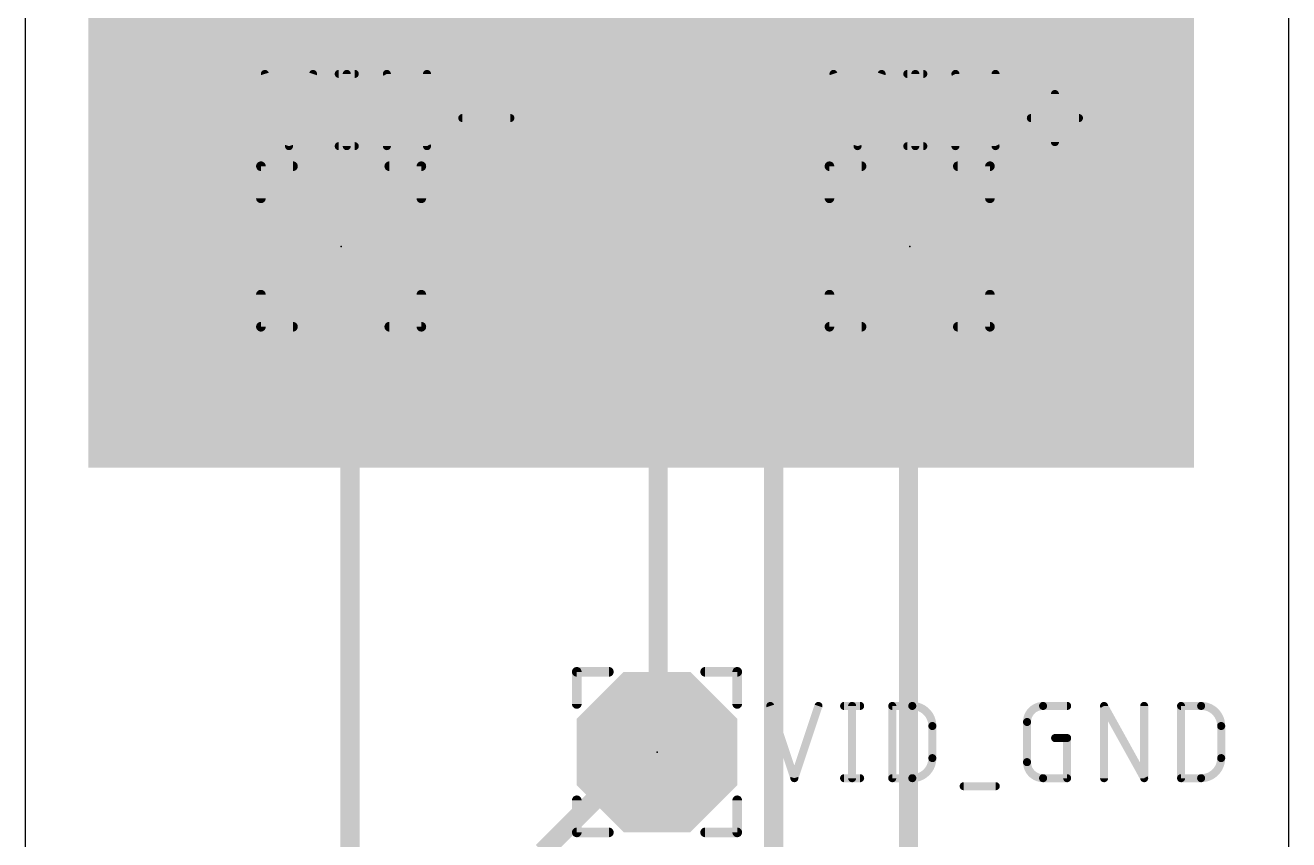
# Model space of a CAD drawing. Extents: x 0 to 88.5, y 0 to 67.
# Drawn here: x 68.5 to 88.5, y 20.61 to 33.5 of the extents above; entities that cross this region are included whole.
import ezdxf

# ---------------------------------------------------------------- set-up
doc = ezdxf.new("R2010")
doc.units = 0
for name, color, linetype in [('1', 12, 'CONTINUOUS'), ('100', 4, 'CONTINUOUS'), ('16', 132, 'CONTINUOUS'), ('17', 110, 'CONTINUOUS'), ('20', 31, 'CONTINUOUS'), ('21', 253, 'CONTINUOUS'), ('23', 53, 'CONTINUOUS'), ('25', 253, 'CONTINUOUS'), ('51', 253, 'CONTINUOUS')]:
    doc.layers.add(name, color=color, linetype=linetype)

# ---------------------------------------------------------------- blocks, each defined once
blk = doc.blocks.new('RECT')
blk.add_solid([(-0.5, -0.5), (0.5, -0.5), (-0.5, 0.5), (0.5, 0.5)])
blk = doc.blocks.new('OCTAGONP')
at = {"const_width": 0.5}
blk.add_lwpolyline([(-0.25, -0.1036), (-0.25, 0.1036), (-0.1036, 0.25), (0.1036, 0.25), (0.25, 0.1036), (0.25, -0.1036), (0.1036, -0.25), (-0.1036, -0.25), (-0.25, -0.1036), (-0.25, 0.1036)], dxfattribs=at)

msp = doc.modelspace()

# ---------------------------------------------------------------- linework, layer by layer
at = {"layer": '1', "const_width": 0.3048}
for points in [[(82.4808, 32.6136), (82.4808, 58.8767)], [(78.5184, 28.6512), (82.4808, 32.6136)], [(73.6416, 29.8704), (73.5, 30)], [(73.6416, 29.8704), (73.6416, 16.4592)], [(78.5184, 22.2504), (78.5184, 28.6512)], [(78.5184, 22.2504), (78.5, 22)]]:
    msp.add_lwpolyline(points, dxfattribs=at)
at = {"layer": '1', "const_width": 0.1524}
for points in [[(82.4046, 32.6136, 1), (82.557, 32.6136)], [(82.5347, 32.5597, 1), (82.4269, 32.6675)], [(73.5514, 30.0562, 1), (73.4486, 29.9438)], [(73.7178, 29.8704, 1), (73.5654, 29.8704)], [(73.5902, 29.8142, 1), (73.693, 29.9266)], [(78.5946, 28.6512, 1), (78.4422, 28.6512)], [(78.4645, 28.7051, 1), (78.5723, 28.5973)], [(78.5944, 22.2448, 1), (78.4424, 22.256)], [(78.4422, 22.2504, 1), (78.5946, 22.2504)], [(78.424, 22.0056, 1), (78.576, 21.9944)]]:
    msp.add_lwpolyline(points, format="xyb", dxfattribs=at)
at = {"layer": '16', "const_width": 0.3048}
for points in [[(80.3472, 54.2544), (80.3472, 18.288)], [(82.4808, 29.8704), (82.5, 30)], [(82.4808, 29.8704), (82.4808, 19.5072)], [(78.2136, 21.9456), (76.6896, 20.4216)], [(78.2136, 21.9456), (78.5, 22)]]:
    msp.add_lwpolyline(points, dxfattribs=at)
at = {"layer": '16', "const_width": 0.1524}
for points in [[(82.557, 29.8704, 1), (82.4046, 29.8704)], [(82.5754, 29.9888, 1), (82.4246, 30.0112)], [(82.4054, 29.8816, 1), (82.5562, 29.8592)], [(78.1994, 22.0205, 1), (78.2278, 21.8707)], [(78.2675, 21.8917, 1), (78.1597, 21.9995)], [(78.5142, 21.9251, 1), (78.4858, 22.0749)]]:
    msp.add_lwpolyline(points, format="xyb", dxfattribs=at)
at = {"layer": '20'}
for p, q in [((68.5, 64), (68.5, 16)), ((88.5, 3), (88.5, 64))]:
    msp.add_line(p, q, dxfattribs=at)
at = {"layer": '21', "const_width": 0.1524}
for points in [[(72.23, 31.27), (72.738, 31.27)], [(72.23, 31.27), (72.23, 30.762)], [(74.77, 31.27), (74.262, 31.27)], [(74.77, 31.27), (74.77, 30.762)], [(81.23, 31.27), (81.738, 31.27)], [(81.23, 31.27), (81.23, 30.762)], [(83.77, 31.27), (83.262, 31.27)], [(83.77, 31.27), (83.77, 30.762)], [(72.23, 28.73), (72.23, 29.238)], [(74.77, 28.73), (74.77, 29.238)], [(81.23, 28.73), (81.23, 29.238)], [(83.77, 28.73), (83.77, 29.238)], [(72.23, 28.73), (72.738, 28.73)], [(74.262, 28.73), (74.77, 28.73)], [(81.23, 28.73), (81.738, 28.73)], [(83.262, 28.73), (83.77, 28.73)], [(77.23, 23.27), (77.738, 23.27)], [(77.23, 23.27), (77.23, 22.762)], [(79.77, 23.27), (79.262, 23.27)], [(79.77, 23.27), (79.77, 22.762)], [(77.23, 20.73), (77.23, 21.238)], [(79.77, 20.73), (79.77, 21.238)], [(77.23, 20.73), (77.738, 20.73)], [(79.262, 20.73), (79.77, 20.73)]]:
    msp.add_lwpolyline(points, dxfattribs=at)
at = {"layer": '21', "const_width": 0.0762}
for points in [[(72.23, 31.3081, 1), (72.23, 31.2319)], [(72.2681, 31.27, 1), (72.1919, 31.27)], [(72.738, 31.2319, 1), (72.738, 31.3081)], [(74.262, 31.3081, 1), (74.262, 31.2319)], [(74.8081, 31.27, 1), (74.7319, 31.27)], [(74.77, 31.2319, 1), (74.77, 31.3081)], [(81.23, 31.3081, 1), (81.23, 31.2319)], [(81.2681, 31.27, 1), (81.1919, 31.27)], [(81.738, 31.2319, 1), (81.738, 31.3081)], [(83.262, 31.3081, 1), (83.262, 31.2319)], [(83.8081, 31.27, 1), (83.7319, 31.27)], [(83.77, 31.2319, 1), (83.77, 31.3081)], [(72.1919, 30.762, 1), (72.2681, 30.762)], [(74.7319, 30.762, 1), (74.8081, 30.762)], [(81.1919, 30.762, 1), (81.2681, 30.762)], [(83.7319, 30.762, 1), (83.8081, 30.762)], [(72.2681, 29.238, 1), (72.1919, 29.238)], [(74.8081, 29.238, 1), (74.7319, 29.238)], [(81.2681, 29.238, 1), (81.1919, 29.238)], [(83.8081, 29.238, 1), (83.7319, 29.238)], [(72.23, 28.7681, 1), (72.23, 28.6919)], [(72.738, 28.6919, 1), (72.738, 28.7681)], [(74.262, 28.7681, 1), (74.262, 28.6919)], [(74.77, 28.6919, 1), (74.77, 28.7681)], [(81.23, 28.7681, 1), (81.23, 28.6919)], [(81.738, 28.6919, 1), (81.738, 28.7681)], [(83.262, 28.7681, 1), (83.262, 28.6919)], [(83.77, 28.6919, 1), (83.77, 28.7681)], [(72.1919, 28.73, 1), (72.2681, 28.73)], [(74.7319, 28.73, 1), (74.8081, 28.73)], [(81.1919, 28.73, 1), (81.2681, 28.73)], [(83.7319, 28.73, 1), (83.8081, 28.73)], [(77.23, 23.3081, 1), (77.23, 23.2319)], [(77.2681, 23.27, 1), (77.1919, 23.27)], [(77.738, 23.2319, 1), (77.738, 23.3081)], [(79.262, 23.3081, 1), (79.262, 23.2319)], [(79.8081, 23.27, 1), (79.7319, 23.27)], [(79.77, 23.2319, 1), (79.77, 23.3081)], [(77.1919, 22.762, 1), (77.2681, 22.762)], [(79.7319, 22.762, 1), (79.8081, 22.762)], [(77.2681, 21.238, 1), (77.1919, 21.238)], [(79.8081, 21.238, 1), (79.7319, 21.238)], [(77.23, 20.7681, 1), (77.23, 20.6919)], [(77.738, 20.6919, 1), (77.738, 20.7681)], [(79.262, 20.7681, 1), (79.262, 20.6919)], [(79.77, 20.6919, 1), (79.77, 20.7681)], [(77.1919, 20.73, 1), (77.2681, 20.73)], [(79.7319, 20.73, 1), (79.8081, 20.73)]]:
    msp.add_lwpolyline(points, format="xyb", dxfattribs=at)
at = {"layer": '23'}
for p in [(73.5, 30), (82.5, 30), (78.5, 22)]:
    msp.add_point(p, dxfattribs=at)
at = {"layer": '25', "const_width": 0.127}
for points in [[(72.2935, 32.7305), (72.6745, 31.5875)], [(72.6745, 31.5875), (73.0555, 32.7305)], [(73.4619, 32.7305), (73.7159, 32.7305)], [(73.5889, 32.7305), (73.5889, 31.5875)], [(74.2239, 31.5875), (74.2239, 32.7305)], [(74.2239, 32.7305), (74.8589, 31.5875)], [(74.8589, 31.5875), (74.8589, 32.7305)], [(81.2935, 32.7305), (81.6745, 31.5875)], [(81.6745, 31.5875), (82.0555, 32.7305)], [(82.4619, 32.7305), (82.7159, 32.7305)], [(82.5889, 32.7305), (82.5889, 31.5875)], [(83.2239, 31.5875), (83.2239, 32.7305)], [(83.2239, 32.7305), (83.8589, 31.5875)], [(83.8589, 31.5875), (83.8589, 32.7305)], [(84.7987, 31.651), (84.7987, 32.413)], [(75.4177, 32.032), (76.1797, 32.032)], [(84.4177, 32.032), (85.1797, 32.032)], [(73.4619, 31.5875), (73.7159, 31.5875)], [(82.4619, 31.5875), (82.7159, 31.5875)], [(80.2935, 22.7305), (80.6745, 21.5875)], [(80.6745, 21.5875), (81.0555, 22.7305)], [(81.4619, 22.7305), (81.7159, 22.7305)], [(81.5889, 22.7305), (81.5889, 21.5875)], [(82.2239, 21.5875), (82.2239, 22.7305)], [(82.2239, 22.7305), (82.5414, 22.7305)], [(84.6115, 22.7305), (84.9925, 22.7305)], [(85.5767, 21.5875), (85.5767, 22.7305)], [(85.5767, 22.7305), (86.2117, 21.5875)], [(86.2117, 21.5875), (86.2117, 22.7305)], [(86.7959, 21.5875), (86.7959, 22.7305)], [(86.7959, 22.7305), (87.1134, 22.7305)], [(82.8589, 22.413), (82.8589, 21.905)], [(84.3575, 21.8415), (84.3575, 22.4765)], [(87.4309, 22.413), (87.4309, 21.905)], [(84.802, 22.2225), (84.9925, 22.2225)], [(84.9925, 22.2225), (84.9925, 21.5875)], [(81.4619, 21.5875), (81.7159, 21.5875)], [(82.5414, 21.5875), (82.2239, 21.5875)], [(84.9925, 21.5875), (84.6115, 21.5875)], [(87.1134, 21.5875), (86.7959, 21.5875)], [(83.3542, 21.4605), (83.8622, 21.4605)]]:
    msp.add_lwpolyline(points, dxfattribs=at)
at = {"layer": '25'}
for points, const_width in [([(72.3236, 32.7405, 1), (72.2634, 32.7205)], 0.0635), ([(73.0856, 32.7205, 1), (73.0254, 32.7405)], 0.0635), ([(73.4619, 32.7623, 1), (73.4619, 32.6987)], 0.0635), ([(73.6207, 32.7305, 1), (73.5572, 32.7305)], 0.0635), ([(73.7159, 32.6987, 1), (73.7159, 32.7623)], 0.0635), ([(74.2557, 32.7305, 1), (74.1921, 32.7305)], 0.0635), ([(74.2517, 32.7459, 1), (74.1961, 32.7151)], 0.0635), ([(74.8907, 32.7305, 1), (74.8272, 32.7305)], 0.0635), ([(81.3236, 32.7405, 1), (81.2634, 32.7205)], 0.0635), ([(82.0856, 32.7205, 1), (82.0254, 32.7405)], 0.0635), ([(82.4619, 32.7623, 1), (82.4619, 32.6987)], 0.0635), ([(82.6207, 32.7305, 1), (82.5572, 32.7305)], 0.0635), ([(82.7159, 32.6987, 1), (82.7159, 32.7623)], 0.0635), ([(83.2557, 32.7305, 1), (83.1921, 32.7305)], 0.0635), ([(83.2517, 32.7459, 1), (83.1961, 32.7151)], 0.0635), ([(83.8907, 32.7305, 1), (83.8272, 32.7305)], 0.0635), ([(84.8305, 32.413, 1), (84.767, 32.413)], 0.0635), ([(75.4177, 32.0638, 1), (75.4177, 32.0003)], 0.0635), ([(76.1797, 32.0003, 1), (76.1797, 32.0638)], 0.0635), ([(84.4177, 32.0638, 1), (84.4177, 32.0003)], 0.0635), ([(85.1797, 32.0003, 1), (85.1797, 32.0638)], 0.0635), ([(72.6444, 31.5975, 1), (72.7046, 31.5775)], 0.0635), ([(72.6444, 31.5775, 1), (72.7046, 31.5975)], 0.0635), ([(73.4619, 31.6193, 1), (73.4619, 31.5558)], 0.0635), ([(73.5572, 31.5875, 1), (73.6207, 31.5875)], 0.0635), ([(73.7159, 31.5558, 1), (73.7159, 31.6193)], 0.0635), ([(74.1921, 31.5875, 1), (74.2557, 31.5875)], 0.0635), ([(74.8272, 31.5875, 1), (74.8907, 31.5875)], 0.0635), ([(74.8311, 31.5721, 1), (74.8867, 31.6029)], 0.0635), ([(81.6444, 31.5975, 1), (81.7046, 31.5775)], 0.0635), ([(81.6444, 31.5775, 1), (81.7046, 31.5975)], 0.0635), ([(82.4619, 31.6193, 1), (82.4619, 31.5558)], 0.0635), ([(82.5572, 31.5875, 1), (82.6207, 31.5875)], 0.0635), ([(82.7159, 31.5558, 1), (82.7159, 31.6193)], 0.0635), ([(83.1921, 31.5875, 1), (83.2557, 31.5875)], 0.0635), ([(83.8272, 31.5875, 1), (83.8907, 31.5875)], 0.0635), ([(83.8311, 31.5721, 1), (83.8867, 31.6029)], 0.0635), ([(84.767, 31.651, 1), (84.8305, 31.651)], 0.0635), ([(80.3236, 22.7405, 1), (80.2634, 22.7205)], 0.0635), ([(81.0856, 22.7205, 1), (81.0254, 22.7405)], 0.0635), ([(81.4619, 22.7623, 1), (81.4619, 22.6988)], 0.0635), ([(81.6207, 22.7305, 1), (81.5572, 22.7305)], 0.0635), ([(81.7159, 22.6988, 1), (81.7159, 22.7623)], 0.0635), ([(82.2557, 22.7305, 1), (82.1921, 22.7305)], 0.0635), ([(82.2239, 22.7623, 1), (82.2239, 22.6988)], 0.0635), ([(82.5414, 22.7623, 1), (82.5414, 22.6988)], 0.0635), ([(82.8589, 22.413, 0.4142), (82.5414, 22.7305)], 0.127), ([(82.5414, 22.6988, 1), (82.5414, 22.7623)], 0.0635), ([(84.6115, 22.7305, 0.4142), (84.3575, 22.4765)], 0.127), ([(84.6115, 22.7623, 1), (84.6115, 22.6988)], 0.0635), ([(84.6115, 22.6988, 1), (84.6115, 22.7623)], 0.0635), ([(84.9925, 22.6988, 1), (84.9925, 22.7623)], 0.0635), ([(85.6085, 22.7305, 1), (85.545, 22.7305)], 0.0635), ([(85.6045, 22.7459, 1), (85.5489, 22.7151)], 0.0635), ([(86.2435, 22.7305, 1), (86.18, 22.7305)], 0.0635), ([(86.7959, 22.7623, 1), (86.7959, 22.6988)], 0.0635), ([(86.8277, 22.7305, 1), (86.7642, 22.7305)], 0.0635), ([(87.1134, 22.7623, 1), (87.1134, 22.6988)], 0.0635), ([(87.4309, 22.413, 0.4142), (87.1134, 22.7305)], 0.127), ([(87.1134, 22.6988, 1), (87.1134, 22.7623)], 0.0635), ([(82.8907, 22.413, 1), (82.8272, 22.413)], 0.0635), ([(82.8272, 22.413, 1), (82.8907, 22.413)], 0.0635), ([(84.3893, 22.4765, 1), (84.3257, 22.4765)], 0.0635), ([(84.3257, 22.4765, 1), (84.3893, 22.4765)], 0.0635), ([(87.4627, 22.413, 1), (87.3992, 22.413)], 0.0635), ([(87.3992, 22.413, 1), (87.4627, 22.413)], 0.0635), ([(84.802, 22.2542, 1), (84.802, 22.1908)], 0.0635), ([(85.0243, 22.2225, 1), (84.9608, 22.2225)], 0.0635), ([(84.9925, 22.1908, 1), (84.9925, 22.2542)], 0.0635), ([(82.5414, 21.5875, 0.4142), (82.8589, 21.905)], 0.127), ([(82.8907, 21.905, 1), (82.8272, 21.905)], 0.0635), ([(82.8272, 21.905, 1), (82.8907, 21.905)], 0.0635), ([(84.3893, 21.8415, 1), (84.3257, 21.8415)], 0.0635), ([(84.3257, 21.8415, 1), (84.3893, 21.8415)], 0.0635), ([(84.3575, 21.8415, 0.4142), (84.6115, 21.5875)], 0.127), ([(87.1134, 21.5875, 0.4142), (87.4309, 21.905)], 0.127), ([(87.4627, 21.905, 1), (87.3992, 21.905)], 0.0635), ([(87.3992, 21.905, 1), (87.4627, 21.905)], 0.0635), ([(80.6444, 21.5975, 1), (80.7046, 21.5775)], 0.0635), ([(80.6444, 21.5775, 1), (80.7046, 21.5975)], 0.0635), ([(81.4619, 21.6193, 1), (81.4619, 21.5558)], 0.0635), ([(81.5572, 21.5875, 1), (81.6207, 21.5875)], 0.0635), ([(81.7159, 21.5558, 1), (81.7159, 21.6193)], 0.0635), ([(82.1921, 21.5875, 1), (82.2557, 21.5875)], 0.0635), ([(82.2239, 21.6193, 1), (82.2239, 21.5558)], 0.0635), ([(82.5414, 21.6193, 1), (82.5414, 21.5558)], 0.0635), ([(82.5414, 21.5558, 1), (82.5414, 21.6193)], 0.0635), ([(84.6115, 21.6193, 1), (84.6115, 21.5558)], 0.0635), ([(84.6115, 21.5558, 1), (84.6115, 21.6193)], 0.0635), ([(84.9608, 21.5875, 1), (85.0243, 21.5875)], 0.0635), ([(84.9925, 21.5558, 1), (84.9925, 21.6193)], 0.0635), ([(85.545, 21.5875, 1), (85.6085, 21.5875)], 0.0635), ([(86.18, 21.5875, 1), (86.2435, 21.5875)], 0.0635), ([(86.1839, 21.5721, 1), (86.2395, 21.6029)], 0.0635), ([(86.7959, 21.6193, 1), (86.7959, 21.5558)], 0.0635), ([(86.7642, 21.5875, 1), (86.8277, 21.5875)], 0.0635), ([(87.1134, 21.6193, 1), (87.1134, 21.5558)], 0.0635), ([(87.1134, 21.5558, 1), (87.1134, 21.6193)], 0.0635), ([(83.3542, 21.4922, 1), (83.3542, 21.4288)], 0.0635), ([(83.8622, 21.4288, 1), (83.8622, 21.4922)], 0.0635)]:
    msp.add_lwpolyline(points, format="xyb", dxfattribs=dict(at, const_width=const_width))
at = {"layer": '51', "const_width": 0.1524}
for points in [[(73.5, 28.984, 1), (73.5, 31.016, 1), (73.5, 28.984)], [(82.5, 28.984, 1), (82.5, 31.016, 1), (82.5, 28.984)], [(78.5, 20.984, 1), (78.5, 23.016, 1), (78.5, 20.984)]]:
    msp.add_lwpolyline(points, format="xyb", dxfattribs=at)

# ---------------------------------------------------------------- block references
at = {"layer": '100', "xscale": 17.5, "yscale": 38}
msp.add_blockref('RECT', (78.25, 45.5), dxfattribs=at)
at = {"layer": '17', "xscale": 2.54, "yscale": 2.54}
for p in [(73.5, 30), (73.5, 30), (82.5, 30), (82.5, 30), (78.5, 22), (78.5, 22)]:
    msp.add_blockref('OCTAGONP', p, dxfattribs=at)

doc.saveas('drawing.dxf')
